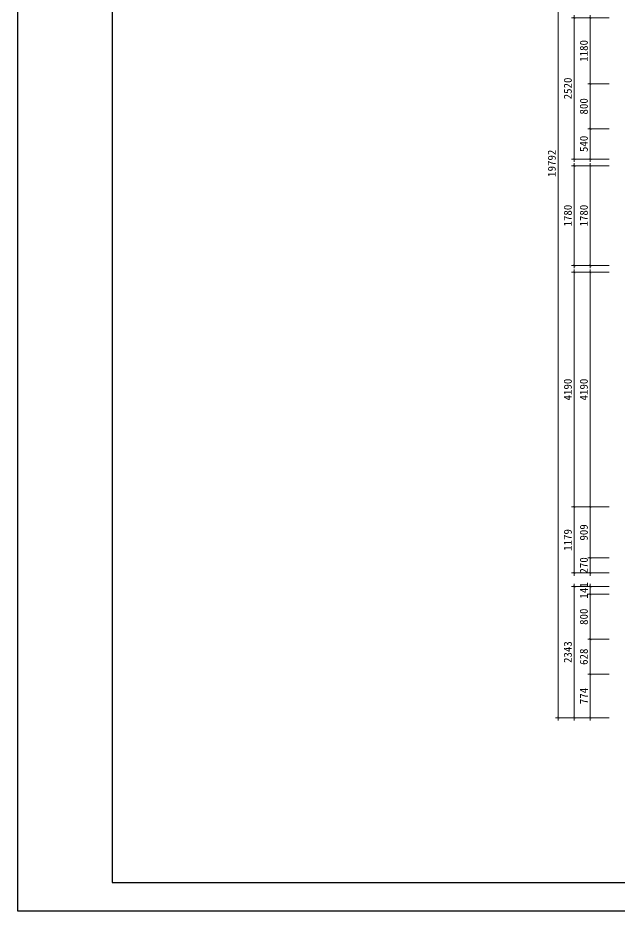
# Model space of a CAD drawing. Header units: millimetres. Extents: x 0 to 37800, y -37845 to -6163.
# Drawn here: x 0 to 10732, y -37845 to -21900 of the extents above; entities that cross this region are included whole.
import ezdxf

# ---------------------------------------------------------------- set-up
doc = ezdxf.new("R2010")
doc.units = ezdxf.units.MM
doc.layers.get('0').update_dxf_attribs({"lineweight": 13})
for name, color, linetype in [('00图框', 7, 'Continuous'), ('SH-尺寸标注', 32, 'Continuous'), ('图框', 4, 'Continuous')]:
    doc.layers.add(name, color=color, linetype=linetype)
doc.styles.get("Standard").update_dxf_attribs({"font": 'SimSun.ttf'})
doc.dimstyles.new('D_20_2.35', dxfattribs={"dimtxt": 142.857143, "dimasz": 35.714286, "dimexe": 47.619048, "dimexo": 0, "dimgap": 0, "dimtad": 1, "dimdec": 0, "dimzin": 1, "dimdsep": 46, "dimtxsty": 'Standard', "dimblk": 'ARCHTICK', "dimcen": 0.09, "dimdle": 47.619048, "dimclrd": 252, "dimclre": 252, "dimclrt": 134, "dimadec": 0, "dimazin": 0, "dimtfac": 1, "dimtdec": 4, "dimtix": 1, "dimtmove": 2, "dimatfit": 3, "dimfxl": 335.714273, "dimfxlon": 1, "dimtolj": 1, "dimtzin": 0, "dimlwd": 9, "dimlwe": 9, "dimarcsym": 0})

# ---------------------------------------------------------------- blocks, each defined once
blk = doc.blocks.new('_Frame133990009')
at = {"layer": '00图框', "color": 7, "linetype": 'Continuous', "ltscale": 2, "flags": 128}
for points in [[(-41435, -1581), (565, -1581), (565, -31281), (-41435, -31281), (-41435, -1581)], [(-39567, -30715), (-1, -30715), (-1, -2147), (-39567, -2147), (-39567, -30715)]]:
    blk.add_lwpolyline(points, dxfattribs=at)
blk = doc.blocks.new('_ArchTick')
at = {"color": 0, "linetype": 'ByBlock', "const_width": 0.15}
blk.add_lwpolyline([(-0.5, -0.5), (0.5, 0.5)], dxfattribs=at)
blk = doc.blocks.new('*D205')
at = {"layer": 'Defpoints', "color": 0}
for p in [(10217, -33618), (10553, -33618), (10553, -34392)]:
    blk.add_point(p, dxfattribs=at)
at = {"layer": 'SH-尺寸标注', "color": 252, "linetype": 'Continuous', "lineweight": 9}
for p, q in [((10553, -33618), (10170, -33618)), ((10217, -34440), (10217, -33570)), ((10553, -34392), (10170, -34392))]:
    blk.add_line(p, q, dxfattribs=at)
at = {"layer": 'SH-尺寸标注', "color": 252, "lineweight": 9, "xscale": 35.71428581050463, "yscale": 35.71428581050463, "zscale": 35.71428581050463}
for p, rotation in [((10217, -33618), 90), ((10217, -34392), 270)]:
    blk.add_blockref('_ArchTick', p, dxfattribs=dict(at, rotation=rotation))
at = {"layer": 'SH-尺寸标注', "color": 134, "insert": (10102, -34005), "char_height": 142.9, "attachment_point": 5, "rotation": 90}
blk.add_mtext('\\A1;774', dxfattribs=at)
blk = doc.blocks.new('*D204')
at = {"layer": 'Defpoints', "color": 0}
for p in [(10217, -32990), (10553, -32990), (10553, -33618)]:
    blk.add_point(p, dxfattribs=at)
at = {"layer": 'SH-尺寸标注', "color": 252, "linetype": 'Continuous', "lineweight": 9}
for p, q in [((10553, -32990), (10170, -32990)), ((10217, -33666), (10217, -32942)), ((10553, -33618), (10170, -33618))]:
    blk.add_line(p, q, dxfattribs=at)
at = {"layer": 'SH-尺寸标注', "color": 252, "lineweight": 9, "xscale": 35.71428581050463, "yscale": 35.71428581050463, "zscale": 35.71428581050463}
for p, rotation in [((10217, -32990), 90), ((10217, -33618), 270)]:
    blk.add_blockref('_ArchTick', p, dxfattribs=dict(at, rotation=rotation))
at = {"layer": 'SH-尺寸标注', "color": 134, "insert": (10102, -33304), "char_height": 142.9, "attachment_point": 5, "rotation": 90}
blk.add_mtext('\\A1;628', dxfattribs=at)
blk = doc.blocks.new('*D203')
at = {"layer": 'Defpoints', "color": 0}
for p in [(10217, -32190), (10553, -32190), (10553, -32990)]:
    blk.add_point(p, dxfattribs=at)
at = {"layer": 'SH-尺寸标注', "color": 252, "linetype": 'Continuous', "lineweight": 9}
for p, q in [((10553, -32190), (10170, -32190)), ((10217, -33038), (10217, -32142)), ((10553, -32990), (10170, -32990))]:
    blk.add_line(p, q, dxfattribs=at)
at = {"layer": 'SH-尺寸标注', "color": 252, "lineweight": 9, "xscale": 35.71428581050463, "yscale": 35.71428581050463, "zscale": 35.71428581050463}
for p, rotation in [((10217, -32190), 90), ((10217, -32990), 270)]:
    blk.add_blockref('_ArchTick', p, dxfattribs=dict(at, rotation=rotation))
at = {"layer": 'SH-尺寸标注', "color": 134, "insert": (10102, -32590), "char_height": 142.9, "attachment_point": 5, "rotation": 90}
blk.add_mtext('\\A1;800', dxfattribs=at)
blk = doc.blocks.new('*D202')
at = {"layer": 'Defpoints', "color": 0}
for p in [(10217, -32049), (10553, -32049), (10553, -32190)]:
    blk.add_point(p, dxfattribs=at)
at = {"layer": 'SH-尺寸标注', "color": 252, "linetype": 'Continuous', "lineweight": 9}
for p, q in [((10217, -32238), (10217, -32002)), ((10553, -32049), (10170, -32049)), ((10553, -32190), (10170, -32190))]:
    blk.add_line(p, q, dxfattribs=at)
at = {"layer": 'SH-尺寸标注', "color": 252, "lineweight": 9, "xscale": 35.71428581050463, "yscale": 35.71428581050463, "zscale": 35.71428581050463}
for p, rotation in [((10217, -32049), 90), ((10217, -32190), 270)]:
    blk.add_blockref('_ArchTick', p, dxfattribs=dict(at, rotation=rotation))
at = {"layer": 'SH-尺寸标注', "color": 134, "insert": (10102, -32120), "char_height": 142.9, "attachment_point": 5, "rotation": 90}
blk.add_mtext('\\A1;141', dxfattribs=at)
blk = doc.blocks.new('*D201')
at = {"layer": 'Defpoints', "color": 0}
for p in [(10217, -31540), (10553, -31540), (10553, -31809)]:
    blk.add_point(p, dxfattribs=at)
at = {"layer": 'SH-尺寸标注', "color": 252, "linetype": 'Continuous', "lineweight": 9}
for p, q in [((10553, -31540), (10170, -31540)), ((10217, -31857), (10217, -31492)), ((10553, -31809), (10170, -31809))]:
    blk.add_line(p, q, dxfattribs=at)
at = {"layer": 'SH-尺寸标注', "color": 252, "lineweight": 9, "xscale": 35.71428581050463, "yscale": 35.71428581050463, "zscale": 35.71428581050463}
for p, rotation in [((10217, -31540), 90), ((10217, -31809), 270)]:
    blk.add_blockref('_ArchTick', p, dxfattribs=dict(at, rotation=rotation))
at = {"layer": 'SH-尺寸标注', "color": 134, "insert": (10102, -31674), "char_height": 142.9, "attachment_point": 5, "rotation": 90}
blk.add_mtext('\\A1;270', dxfattribs=at)
blk = doc.blocks.new('*D200')
at = {"layer": 'Defpoints', "color": 0}
for p in [(10217, -30630), (10553, -30630), (10553, -31540)]:
    blk.add_point(p, dxfattribs=at)
at = {"layer": 'SH-尺寸标注', "color": 252, "linetype": 'Continuous', "lineweight": 9}
for p, q in [((10217, -31587), (10217, -30583)), ((10553, -30630), (10170, -30630)), ((10553, -31540), (10170, -31540))]:
    blk.add_line(p, q, dxfattribs=at)
at = {"layer": 'SH-尺寸标注', "color": 252, "lineweight": 9, "xscale": 35.71428581050463, "yscale": 35.71428581050463, "zscale": 35.71428581050463}
for p, rotation in [((10217, -30630), 90), ((10217, -31540), 270)]:
    blk.add_blockref('_ArchTick', p, dxfattribs=dict(at, rotation=rotation))
at = {"layer": 'SH-尺寸标注', "color": 134, "insert": (10102, -31085), "char_height": 142.9, "attachment_point": 5, "rotation": 90}
blk.add_mtext('\\A1;909', dxfattribs=at)
blk = doc.blocks.new('*D199')
at = {"layer": 'Defpoints', "color": 0}
for p in [(10217, -26440), (10553, -26440), (10553, -30630)]:
    blk.add_point(p, dxfattribs=at)
at = {"layer": 'SH-尺寸标注', "color": 252, "linetype": 'Continuous', "lineweight": 9}
for p, q in [((10553, -26440), (10170, -26440)), ((10217, -30678), (10217, -26393)), ((10553, -30630), (10170, -30630))]:
    blk.add_line(p, q, dxfattribs=at)
at = {"layer": 'SH-尺寸标注', "color": 252, "lineweight": 9, "xscale": 35.71428581050463, "yscale": 35.71428581050463, "zscale": 35.71428581050463}
for p, rotation in [((10217, -26440), 90), ((10217, -30630), 270)]:
    blk.add_blockref('_ArchTick', p, dxfattribs=dict(at, rotation=rotation))
at = {"layer": 'SH-尺寸标注', "color": 134, "insert": (10102, -28535), "char_height": 142.9, "attachment_point": 5, "rotation": 90}
blk.add_mtext('\\A1;4190', dxfattribs=at)
blk = doc.blocks.new('*D198')
at = {"layer": 'Defpoints', "color": 0}
for p in [(10553, -24540), (10217, -26320), (10553, -26320)]:
    blk.add_point(p, dxfattribs=at)
at = {"layer": 'SH-尺寸标注', "color": 252, "linetype": 'Continuous', "lineweight": 9}
for p, q in [((10553, -24540), (10170, -24540)), ((10217, -24493), (10217, -26368)), ((10553, -26320), (10170, -26320))]:
    blk.add_line(p, q, dxfattribs=at)
at = {"layer": 'SH-尺寸标注', "color": 252, "lineweight": 9, "xscale": 35.71428581050463, "yscale": 35.71428581050463, "zscale": 35.71428581050463}
for p, rotation in [((10217, -24540), 90), ((10217, -26320), 270)]:
    blk.add_blockref('_ArchTick', p, dxfattribs=dict(at, rotation=rotation))
at = {"layer": 'SH-尺寸标注', "color": 134, "insert": (10102, -25430), "char_height": 142.9, "attachment_point": 5, "rotation": 90}
blk.add_mtext('\\A1;1780', dxfattribs=at)
blk = doc.blocks.new('*D197')
at = {"layer": 'Defpoints', "color": 0}
for p in [(10217, -23880), (10553, -23880), (10553, -24420)]:
    blk.add_point(p, dxfattribs=at)
at = {"layer": 'SH-尺寸标注', "color": 252, "linetype": 'Continuous', "lineweight": 9}
for p, q in [((10553, -23880), (10170, -23880)), ((10217, -24468), (10217, -23833)), ((10553, -24420), (10170, -24420))]:
    blk.add_line(p, q, dxfattribs=at)
at = {"layer": 'SH-尺寸标注', "color": 252, "lineweight": 9, "xscale": 35.71428581050463, "yscale": 35.71428581050463, "zscale": 35.71428581050463}
for p, rotation in [((10217, -23880), 90), ((10217, -24420), 270)]:
    blk.add_blockref('_ArchTick', p, dxfattribs=dict(at, rotation=rotation))
at = {"layer": 'SH-尺寸标注', "color": 134, "insert": (10102, -24150), "char_height": 142.9, "attachment_point": 5, "rotation": 90}
blk.add_mtext('\\A1;540', dxfattribs=at)
blk = doc.blocks.new('*D196')
at = {"layer": 'Defpoints', "color": 0}
for p in [(10217, -23080), (10553, -23080), (10553, -23880)]:
    blk.add_point(p, dxfattribs=at)
at = {"layer": 'SH-尺寸标注', "color": 252, "linetype": 'Continuous', "lineweight": 9}
for p, q in [((10553, -23080), (10170, -23080)), ((10217, -23928), (10217, -23033)), ((10553, -23880), (10170, -23880))]:
    blk.add_line(p, q, dxfattribs=at)
at = {"layer": 'SH-尺寸标注', "color": 252, "lineweight": 9, "xscale": 35.71428581050463, "yscale": 35.71428581050463, "zscale": 35.71428581050463}
for p, rotation in [((10217, -23080), 90), ((10217, -23880), 270)]:
    blk.add_blockref('_ArchTick', p, dxfattribs=dict(at, rotation=rotation))
at = {"layer": 'SH-尺寸标注', "color": 134, "insert": (10102, -23480), "char_height": 142.9, "attachment_point": 5, "rotation": 90}
blk.add_mtext('\\A1;800', dxfattribs=at)
blk = doc.blocks.new('*D195')
at = {"layer": 'Defpoints', "color": 0}
for p in [(10217, -21900), (10553, -21900), (10553, -23080)]:
    blk.add_point(p, dxfattribs=at)
at = {"layer": 'SH-尺寸标注', "color": 252, "linetype": 'Continuous', "lineweight": 9}
for p, q in [((10553, -21900), (10170, -21900)), ((10217, -23128), (10217, -21853)), ((10553, -23080), (10170, -23080))]:
    blk.add_line(p, q, dxfattribs=at)
at = {"layer": 'SH-尺寸标注', "color": 252, "lineweight": 9, "xscale": 35.71428581050463, "yscale": 35.71428581050463, "zscale": 35.71428581050463}
for p, rotation in [((10217, -21900), 90), ((10217, -23080), 270)]:
    blk.add_blockref('_ArchTick', p, dxfattribs=dict(at, rotation=rotation))
at = {"layer": 'SH-尺寸标注', "color": 134, "insert": (10102, -22490), "char_height": 142.9, "attachment_point": 5, "rotation": 90}
blk.add_mtext('\\A1;1180', dxfattribs=at)
blk = doc.blocks.new('*D144')
at = {"layer": 'Defpoints', "color": 0}
for p in [(10267, -32049), (9931, -34392), (10267, -34392)]:
    blk.add_point(p, dxfattribs=at)
at = {"layer": 'SH-尺寸标注', "color": 252, "linetype": 'Continuous', "lineweight": 9}
for p, q in [((9931, -32002), (9931, -34440)), ((10267, -32049), (9884, -32049)), ((10267, -34392), (9884, -34392))]:
    blk.add_line(p, q, dxfattribs=at)
at = {"layer": 'SH-尺寸标注', "color": 252, "lineweight": 9, "xscale": 35.71428581050463, "yscale": 35.71428581050463, "zscale": 35.71428581050463}
for p, rotation in [((9931, -32049), 90), ((9931, -34392), 270)]:
    blk.add_blockref('_ArchTick', p, dxfattribs=dict(at, rotation=rotation))
at = {"layer": 'SH-尺寸标注', "color": 134, "insert": (9816, -33221), "char_height": 142.9, "attachment_point": 5, "rotation": 90}
blk.add_mtext('\\A1;2343', dxfattribs=at)
blk = doc.blocks.new('*D143')
at = {"layer": 'Defpoints', "color": 0}
for p in [(9931, -30630), (10267, -30630), (10267, -31809)]:
    blk.add_point(p, dxfattribs=at)
at = {"layer": 'SH-尺寸标注', "color": 252, "linetype": 'Continuous', "lineweight": 9}
for p, q in [((9931, -31857), (9931, -30583)), ((10267, -30630), (9884, -30630)), ((10267, -31809), (9884, -31809))]:
    blk.add_line(p, q, dxfattribs=at)
at = {"layer": 'SH-尺寸标注', "color": 252, "lineweight": 9, "xscale": 35.71428581050463, "yscale": 35.71428581050463, "zscale": 35.71428581050463}
for p, rotation in [((9931, -30630), 90), ((9931, -31809), 270)]:
    blk.add_blockref('_ArchTick', p, dxfattribs=dict(at, rotation=rotation))
at = {"layer": 'SH-尺寸标注', "color": 134, "insert": (9816, -31220), "char_height": 142.9, "attachment_point": 5, "rotation": 90}
blk.add_mtext('\\A1;1179', dxfattribs=at)
blk = doc.blocks.new('*D142')
at = {"layer": 'Defpoints', "color": 0}
for p in [(9931, -26440), (10267, -26440), (10267, -30630)]:
    blk.add_point(p, dxfattribs=at)
at = {"layer": 'SH-尺寸标注', "color": 252, "linetype": 'Continuous', "lineweight": 9}
for p, q in [((10267, -26440), (9884, -26440)), ((9931, -30678), (9931, -26393)), ((10267, -30630), (9884, -30630))]:
    blk.add_line(p, q, dxfattribs=at)
at = {"layer": 'SH-尺寸标注', "color": 252, "lineweight": 9, "xscale": 35.71428581050463, "yscale": 35.71428581050463, "zscale": 35.71428581050463}
for p, rotation in [((9931, -26440), 90), ((9931, -30630), 270)]:
    blk.add_blockref('_ArchTick', p, dxfattribs=dict(at, rotation=rotation))
at = {"layer": 'SH-尺寸标注', "color": 134, "insert": (9816, -28535), "char_height": 142.9, "attachment_point": 5, "rotation": 90}
blk.add_mtext('\\A1;4190', dxfattribs=at)
blk = doc.blocks.new('*D141')
at = {"layer": 'Defpoints', "color": 0}
for p in [(10267, -24540), (9931, -26320), (10267, -26320)]:
    blk.add_point(p, dxfattribs=at)
at = {"layer": 'SH-尺寸标注', "color": 252, "linetype": 'Continuous', "lineweight": 9}
for p, q in [((10267, -24540), (9884, -24540)), ((9931, -24493), (9931, -26368)), ((10267, -26320), (9884, -26320))]:
    blk.add_line(p, q, dxfattribs=at)
at = {"layer": 'SH-尺寸标注', "color": 252, "lineweight": 9, "xscale": 35.71428581050463, "yscale": 35.71428581050463, "zscale": 35.71428581050463}
for p, rotation in [((9931, -24540), 90), ((9931, -26320), 270)]:
    blk.add_blockref('_ArchTick', p, dxfattribs=dict(at, rotation=rotation))
at = {"layer": 'SH-尺寸标注', "color": 134, "insert": (9816, -25430), "char_height": 142.9, "attachment_point": 5, "rotation": 90}
blk.add_mtext('\\A1;1780', dxfattribs=at)
blk = doc.blocks.new('*D140')
at = {"layer": 'Defpoints', "color": 0}
for p in [(10267, -21900), (9931, -24420), (10267, -24420)]:
    blk.add_point(p, dxfattribs=at)
at = {"layer": 'SH-尺寸标注', "color": 252, "linetype": 'Continuous', "lineweight": 9}
for p, q in [((10267, -21900), (9884, -21900)), ((9931, -21853), (9931, -24468)), ((10267, -24420), (9884, -24420))]:
    blk.add_line(p, q, dxfattribs=at)
at = {"layer": 'SH-尺寸标注', "color": 252, "lineweight": 9, "xscale": 35.71428581050463, "yscale": 35.71428581050463, "zscale": 35.71428581050463}
for p, rotation in [((9931, -21900), 90), ((9931, -24420), 270)]:
    blk.add_blockref('_ArchTick', p, dxfattribs=dict(at, rotation=rotation))
at = {"layer": 'SH-尺寸标注', "color": 134, "insert": (9816, -23160), "char_height": 142.9, "attachment_point": 5, "rotation": 90}
blk.add_mtext('\\A1;2520', dxfattribs=at)
blk = doc.blocks.new('*D135')
at = {"layer": 'Defpoints', "color": 0}
for p in [(9981, -14600), (9645, -34392), (9981, -34392)]:
    blk.add_point(p, dxfattribs=at)
at = {"layer": 'SH-尺寸标注', "color": 252, "linetype": 'Continuous', "lineweight": 9}
for p, q in [((9981, -14600), (9597, -14600)), ((9645, -14553), (9645, -34440)), ((9981, -34392), (9597, -34392))]:
    blk.add_line(p, q, dxfattribs=at)
at = {"layer": 'SH-尺寸标注', "color": 252, "lineweight": 9, "xscale": 35.71428581050463, "yscale": 35.71428581050463, "zscale": 35.71428581050463}
for p, rotation in [((9645, -14600), 89.99999999999999), ((9645, -34392), 270)]:
    blk.add_blockref('_ArchTick', p, dxfattribs=dict(at, rotation=rotation))
at = {"layer": 'SH-尺寸标注', "color": 134, "insert": (9530, -24496), "char_height": 142.9, "attachment_point": 5, "rotation": 90}
blk.add_mtext('\\A1;19792', dxfattribs=at)

msp = doc.modelspace()

# ---------------------------------------------------------------- block references
at = {"layer": '图框', "color": 7, "xscale": 0.8999999761581421, "yscale": 0.8999999761581421}
msp.add_blockref('_Frame133990009', (37291.5, -9692.2), dxfattribs=at)

# ---------------------------------------------------------------- dimensions: what is measured, and where the dimension line sits
at = {"layer": 'SH-尺寸标注', "color": 252, "linetype": 'Continuous'}
for base, p1, p2, angle, picture, middle, dimtype in [((9644.9, -34392), (9980.6, -14600.2), (9980.6, -34392), 270, '*D135', (9529.7, -24496.1), 160), ((9931.2, -24420.2), (10266.9, -21900.2), (10266.9, -24420.2), 270, '*D140', (9815.9, -23160.2), 160), ((10217.5, -21900.2), (10553.2, -23080.2), (10553.2, -21900.2), 90, '*D195', (10102.2, -22490.2), 161), ((10217.5, -23080.2), (10553.2, -23880.2), (10553.2, -23080.2), 90, '*D196', (10102.2, -23480.2), 161), ((10217.5, -23880.2), (10553.2, -24420.2), (10553.2, -23880.2), 90, '*D197', (10102.2, -24150.2), 161), ((9931.2, -26320.2), (10266.9, -24540.2), (10266.9, -26320.2), 270, '*D141', (9815.9, -25430.2), 160), ((10217.5, -26320.2), (10553.2, -24540.2), (10553.2, -26320.2), 270, '*D198', (10102.2, -25430.2), 160), ((9931.2, -26440.2), (10266.9, -30630.2), (10266.9, -26440.2), 90, '*D142', (9815.9, -28535.2), 161), ((10217.5, -26440.2), (10553.2, -30630.2), (10553.2, -26440.2), 90, '*D199', (10102.2, -28535.2), 161), ((9931.2, -30630.2), (10266.9, -31809.5), (10266.9, -30630.2), 90, '*D143', (9815.9, -31219.8), 160), ((10217.5, -30630.2), (10553.2, -31539.5), (10553.2, -30630.2), 90, '*D200', (10102.2, -31084.9), 160), ((10217.5, -31539.5), (10553.2, -31809.5), (10553.2, -31539.5), 90, '*D201', (10102.2, -31674.5), 161), ((9931.2111, -34391.9792), (10266.9254, -32049.4596), (10266.9254, -34391.9792), 270, '*D144', (9815.9355, -33220.7194), 160), ((10217.5, -32049.5), (10553.2, -32190.1), (10553.2, -32049.5), 90, '*D202', (10102.2, -32119.8), 161), ((10217.5, -32190.1), (10553.2, -32990.1), (10553.2, -32190.1), 90, '*D203', (10102.2, -32590.1), 161), ((10217.5, -32990.1), (10553.2, -33618.1), (10553.2, -32990.1), 90, '*D204', (10102.2, -33304.1), 161), ((10217.5, -33618.1), (10553.2, -34392), (10553.2, -33618.1), 90, '*D205', (10102.2, -34005), 160)]:
    dim = msp.add_linear_dim(base=base, p1=p1, p2=p2, angle=angle, dimstyle='D_20_2.35', override={"dimscale": 1, "dimclrt": 134}, dxfattribs=at)
    dim.commit()
    dim.dimension.update_dxf_attribs({"geometry": picture, "text_midpoint": middle, "dimtype": dimtype})

doc.saveas('drawing.dxf')
